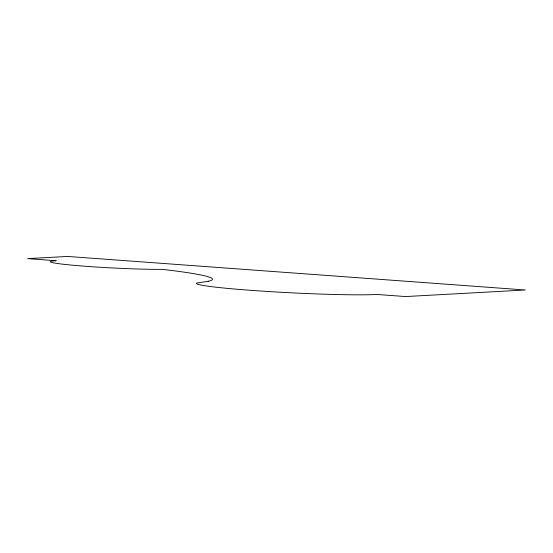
<?xml version="1.0" encoding="UTF-8"?>
<svg xmlns="http://www.w3.org/2000/svg" width="553" height="553" viewBox="0 0 553 553"><rect width="100%" height="100%" fill="white"/><g stroke="black" fill="none" stroke-linecap="round" stroke-linejoin="round"><path stroke-width="0.83" d="M208.281 281.263L196.785 283.032A94.784 4.631 2.9 0 0 267.044 291.438A94.784 4.631 2.9 0 0 376.98 294.466L405.591 296.56L525.35 290L67.57 256.44L27.65 258.624L56.261 260.726A63.187 3.09 2.9 0 0 79.874 265.834A63.187 3.09 2.9 0 0 162.236 269.346A250.391 12.228 2.9 0 1 208.281 281.263"/></g></svg>
